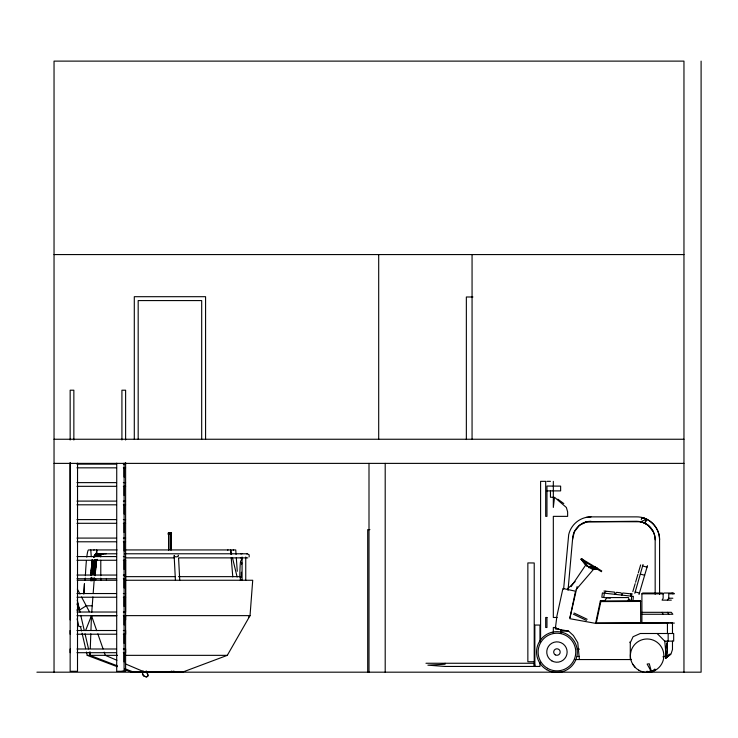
<?xml version="1.0" encoding="UTF-8"?>
<svg xmlns="http://www.w3.org/2000/svg" width="738" height="738" viewBox="0 0 738 738"><rect width="100%" height="100%" fill="white"/><g stroke="black" fill="none" stroke-linecap="round" stroke-linejoin="round"><path stroke-width="1.11" d="M70.156 463.15L70.156 671.285L77.508 671.294L77.545 463.15M116.733 463.15L116.696 671.285L124.085 671.294L124.132 463.15M125.617 560.022L125.608 612.023L123.347 612.023M241.261 577.199L241.354 572.227M84.16 593.749L84.455 583.721L83.588 593.942M170.847 535.954L170.967 532.605L168.633 532.605L168.633 549.939M90.848 580.788L90.866 578.214M90.968 580.151L91.051 577.974M91.097 580.788L91.208 577.762M91.475 580.677L91.577 577.946M91.964 580.197L92.038 578.094M117.388 665.87L90.027 655.344L90.156 651.94M90.276 648.536L90.82 633.785M90.949 630.381L91.484 615.63L116.908 615.63M92.471 580.797L92.564 578.186M93.126 578.223A32.057 2.869 -90 0 0 93.053 580.28L93.68 578.195M95.802 579.727L93.625 579.727L94.178 578.112M94.141 579.173L94.602 577.983M170.856 536.185L170.967 534.432L171.004 549.939L170.856 540.281M241.667 564.173L241.769 562.688M91.733 612.355L92.905 596.922M93.154 593.583L94.169 580.262M568.02 590.335L572.522 539.764L574.358 531.747L579.487 525.318L586.442 521.904M563.611 589.127L568.694 534.672A22.887 22.887 0 0 1 591 516.877L636.691 516.877C648.905 516.729 659.744 527.522 659.578 539.764L659.578 594.265M631.285 600.372L631.7 596.221L630.824 593.841L630.824 596.12M96.171 554.432L96.733 549.939L97.093 554.432M579.385 659.551L577.78 642.724L573.371 635.51L568.564 631.101L555.336 628.693L556.941 615.87L562.937 588.463L575.511 591.212L569.764 618.675L596.212 623.481L669.089 622.678M603.804 597.485L604.376 593.158L605.797 591.212M94.759 556.886L95.128 554.367L97.204 553.851M100.451 555.834L101.558 554.035L103.182 553.851L100.765 554.791A2.03 1.993 -90 0 0 100.737 556.886L100.451 555.834L94.482 555.834M600.833 601.581L596.212 623.084L595.695 622.854L600.335 600.972L640.519 600.787L640.704 601.442L600.833 601.581L600.335 600.972L605.381 600.99M90.958 575.188A34.206 3.063 90 0 1 92.342 560.751L92.554 559.745L92.425 561.249A33.662 3.017 -90 0 0 91.06 575.455M92.628 560.271L92.647 561.71A33.155 2.97 90 0 0 91.309 575.705M96.77 560.345L96.355 561.784A33.072 2.961 90 0 0 95.017 575.741M670.565 654.145L665.547 658.351L665.547 649.532L667.438 641.119L667.438 649.532L665.547 658.351L670.962 654.145L672.475 649.532L672.475 641.119M641.294 519.598L641.783 517.449L646.626 519.137L644.514 523.528M569.976 617.651L577.116 586.581M634.818 593.287L643.038 564.515M639.016 594.487L647.466 565.659M632.835 591.608L635.16 583.666M635.575 582.236L637.909 574.293M638.324 572.863L640.649 564.921M242.516 557.66L240.653 561.332A24.151 1.042 90 0 0 239.785 577.042M85.608 630.556L91.484 615.63L96.724 630.658M249.167 556.886L249.14 554.791L247.239 553.777L124.602 553.777M630.28 659.551L630.28 642.724L633.084 636.71L640.298 633.499L673.683 633.499L673.683 641.119L664.754 641.119L657.134 633.499M93.818 556.756L94.787 554.791L100.755 554.791M93.597 557.255L95.128 554.367L101.106 554.367M94.113 557.005L95.58 554.035L101.558 554.035M95.119 555.815L96.097 553.841L116.724 553.777M94.584 559.598L93.625 561.526A32.38 2.897 -90 0 0 92.232 574.136M95.101 559.81L94.141 561.738A32.149 2.878 90 0 0 92.767 574.265M95.654 559.81L94.695 561.821A32.057 2.869 -90 0 0 93.32 574.302M96.208 559.828L95.257 561.756A32.131 2.878 90 0 0 93.874 574.275M96.724 559.625L95.774 561.563A32.352 2.897 -90 0 0 94.381 574.164M97.167 559.303L96.023 562.171A32.647 2.924 90 0 0 94.805 573.989M124.694 669.514L131.115 671.949L183.052 671.949L227.304 655.344L250.034 615.63L252.719 580.262L124.648 580.262M604.422 601.442L606.848 597.568L628.499 597.568L629.532 601.442M640.316 521.628L644.708 523.113L646.857 519.801L642.235 517.569M571.092 586.682L585.714 565.04L593.306 569.616L576.055 589.671M667.41 600.142L668.757 598.232L668.757 593.822L674.366 593.822L673.536 593.02L663.951 593.02L663.148 593.822L641.903 593.822L641.903 623.084L674.366 623.084M588.583 567.679L595.022 567.836L595.529 567.208L589.09 567.052M96.558 560.825L94.695 561.821L92.84 560.769M665.547 658.351L669.338 654.145M248.531 617.208L250.034 615.63L124.907 615.63M641.903 593.822L642.706 593.02L662.346 593.02L663.148 593.822L663.148 598.232L662.087 600.142L671.312 600.142M567.513 588.878L575.114 581.636M647.125 672.419L651.119 670.611L649.283 663.776L647.125 664.062L651.451 671.848L655.482 670.178L654.837 669.071L651.451 671.848L647.125 672.419L647.125 671.137M582.983 523.113L586.894 521.748L640.805 521.748L646.626 519.137M169.758 671.949L171.834 671.073M171.825 671.949L173.937 671.073M662.918 656.838L667.152 655.75M246.676 553.851L247.239 553.777M585.907 517.449L591.009 516.877M586.894 521.748L636.691 521.286C646.617 521.489 655.132 529.681 655.169 539.764L655.169 594.265M592.005 568.804L597.346 568.297M592.596 569.349L596.977 569.007M592.346 569.201L596.839 568.924M102.075 553.841L106.217 553.777M629.237 600.861L640.519 600.787L640.704 623.084M54.04 254.573L683.96 254.573M472.929 296.99L466.351 296.99L466.351 439.544M54.04 439.248L683.96 439.248M54.04 463.381L683.96 463.381M76.946 464.137L116.558 464.137M123.347 464.137L125.617 464.137M76.946 467.837L116.558 467.837M123.347 467.837L125.617 467.837M546.959 481.342L550.456 481.342M76.946 482.624L116.558 482.624M123.347 482.624L125.617 482.624M76.946 486.324L116.558 486.324M123.347 486.324L125.617 486.324M546.959 490.89L560.631 490.89L560.631 486.121L546.959 486.056L546.959 516.36L545.686 516.36L545.686 481.342L540.594 481.342L540.594 640.021M553.325 497.264L550.456 497.264L550.456 490.89M76.946 501.111L116.558 501.111M123.347 501.111L125.608 501.111M76.946 504.81L116.558 504.81M123.347 504.81L125.617 504.81M76.946 519.598L116.558 519.598M123.347 519.598L125.617 519.598M76.946 523.297L116.558 523.297M123.347 523.297L125.617 523.297M369.895 529.616L367.709 529.616L367.709 672.18M171.502 534.432L168.255 534.432L168.255 532.984L171.502 532.984L171.4 534.432M76.946 538.085L116.558 538.085M123.347 538.085L125.617 538.085M76.946 541.784L116.558 541.784M123.347 541.784L125.617 541.784M117.056 549.939L88.606 549.939A70.11 4.16 -90 0 0 86.77 557.125M124.888 549.939L235.754 549.939L236.077 554.432M94.565 555.29L100.534 555.29M94.547 556.378L100.516 556.378M76.946 556.572L116.558 556.572M123.347 556.572L125.608 556.572M126.438 557.873L174.26 557.873M179.269 557.873L247.867 557.873M76.946 560.262L116.558 560.262M123.347 560.262L125.617 560.262M76.946 575.05L116.558 575.05M123.347 575.05L125.617 575.05M124.86 576.646L175.201 576.646M178.448 576.646L240.32 576.646L240.32 580.262L241.003 579.994A2.03 0.526 0.7 0 0 240.883 579.45M76.946 578.749L116.558 578.749M123.347 578.749L125.617 578.749M95.737 579.173L93.615 579.173L93.625 579.727M91.946 579.727L92.471 580.28M77.149 580.262L116.733 580.262M76.946 593.536L116.558 593.536M123.347 593.536L125.617 593.536M76.946 597.236L116.558 597.236M123.347 597.236L125.617 597.236M668.757 598.232L672.862 598.232M92.232 605.806L86.245 605.806L79.52 610.031L76.687 610.031M76.946 612.023L116.558 612.023M641.903 612.319L671.312 612.319L672.862 614.265L641.903 614.265M76.946 615.723L116.558 615.723M123.347 615.723L125.617 615.723M123.772 615.833L125.617 615.833L125.608 671.285L121.918 671.285M557.172 617.475L553.325 617.475L553.325 516.36L567.633 516.36L567.633 511.904L566.36 507.476L554.515 497.264L553.325 507.449L553.325 481.342M670.75 622.678L672.475 622.678L672.475 633.499M640.519 623.01L595.695 622.854M81.115 626.516L78.892 626.516L77.112 618.859M556.212 627.494L553.325 627.494L553.325 633.186M555.336 628.693L558.694 628.693M76.946 630.51L116.558 630.51M123.347 630.51L125.617 630.51L125.608 634.21L123.347 634.21M560.926 629.496L560.926 631.101L568.564 631.101M76.946 634.21L116.558 634.21M76.946 648.997L116.558 648.997M123.347 648.997L125.617 648.997L125.617 652.696L123.347 652.696M577.227 649.136L579.505 649.136M76.946 652.696L116.558 652.696M86.429 652.014L87.204 655.344L117.49 655.344M125.884 655.344L227.304 655.344M577.227 656.451L579.505 656.451M575.04 659.551L631.193 659.551M534.22 661.737L527.855 661.737L527.855 562.928L534.22 562.974L534.22 661.737L534.856 666.442L539.958 666.442L539.958 662.309M425.974 663.259L533.906 663.259L533.906 666.442L445.079 666.442L427.883 665.169L445.079 664.218L445.079 663.259M36.9 672.18L701.1 672.18L701.1 61.116M146.281 676.783C149.233 676.829 147.286 673.185 146.428 671.875M588.813 566.885L595.225 567.024L597.706 568.518M146.142 676.774C149.971 677.253 146.963 672.53 146.207 670.916M603.961 591.018L614.597 592.144L615.188 594.358L633.379 596.396L632.973 600.557L627.983 600.031M632.383 594.007L622.807 593.001L621.839 595.123L621.092 592.826L616.507 592.337L615.188 594.358L602.402 592.946L601.821 597.282L610.335 598.177M145.423 676.589L146.373 676.866M642.604 565.981L647.032 567.135M640.307 574.081L644.652 575.262M635.224 591.885L639.431 593.084M144.537 676.257L145.654 676.691M87.204 655.344L117.194 666.682M124.759 668.711L133.181 671.949M116.918 660.279L105.322 655.344L104.196 652.124M125.359 663.868L144.344 671.949M143.652 675.879L144.768 676.349M574.081 613.038L587.153 619.265M573.352 614.182L586.415 620.409M581.341 558.657L601.802 570.981M580.64 559.173L601.479 571.719M644.708 523.113L648.213 525.318L653.342 531.747M143.882 675.971L142.425 674.218L142.711 671.737A13.432 13.293 -48.9 0 1 142.978 671.082M557.817 499.174L563.814 503.574M178.089 555.188L178.347 555.428A1.402 0.849 -3 0 1 178.264 556.231L177.046 556.793A2.684 1.624 -3 0 1 175.395 556.784L174.279 556.221A1.402 0.849 -3 0 1 174.352 555.419M672.078 593.02L672.862 593.822M143.375 675.611L142.6 673.96L142.941 671.829A13.432 13.293 -48.9 0 1 143.209 671.174M581.433 559.644L586.009 565.216M581.286 559.561L586.581 566.055M632.641 664.062L635.298 667.521M629.791 642.06L630.28 642.724M667.41 612.319L668.757 614.265M662.087 612.319L663.148 614.265M77.333 589.099L79.953 594.016M81.521 596.959L89.39 611.701M76.927 603.933L79.52 610.031L77.407 602.411M97.84 633.877L103.071 648.905M231.64 554.266L230.588 549.939L230.957 554.432M232.415 557.513L237.119 577.005M77.213 600.105L80.018 612.189M80.765 615.427L84.27 630.529M85.027 633.767L88.523 648.868M89.28 652.106L90.027 655.344M80.516 626.516L81.54 630.953M82.056 633.167L85.663 648.693M664.754 641.119L665.547 649.532M231.225 557.799L232.774 576.885M236.308 557.799L237.267 571.277M90.783 549.939L91.263 556.673M91.503 560.041L91.899 565.659M178.578 557.928L179.74 580.262M174.159 555.954L175.413 580.262M683.96 672.18L683.96 61.116L54.04 61.116L54.04 672.18M668.158 633.499L668.158 641.119M667.438 622.678L667.438 633.499M667.152 643.49L667.152 654.634M560.926 631.101L560.926 633.305M539.958 641.986L539.958 625.058L534.856 625.058L534.856 666.442M472.062 254.573L472.062 439.248M385.199 463.381L385.199 672.18M378.695 254.573L378.695 439.248M369 463.381L369 672.18M245.745 557.005L245.745 580.262M242.073 557.005L242.073 580.262M205.579 439.248L205.579 296.694L134.298 296.694L134.298 439.248M201.686 439.248L201.686 300.578L138.181 300.578L138.181 439.248M170.967 532.605L171.004 549.939M168.836 534.118L168.836 549.939M168.421 532.984L168.421 534.432M125.617 439.996L125.617 390.199L121.918 390.199L121.918 439.996M125.617 462.56L125.617 619.902M124.132 467.837L124.132 477.08M124.132 486.324L124.132 495.567M124.132 504.81L124.132 514.054M124.132 523.297L124.132 532.541M124.132 541.784L124.132 551.018M124.132 560.262L124.132 569.505M124.132 578.749L124.132 587.992M124.132 597.236L124.132 606.479M124.132 615.723L124.132 624.966M124.132 634.21L124.132 643.453M124.132 652.696L124.132 661.931M106.457 578.454L106.457 580.262M100.783 560.271L100.783 575.815M100.783 578.038L100.783 580.262M73.855 439.996L73.855 390.199L70.156 390.199L70.156 439.996M70.156 462.56L70.165 619.902M70.156 630.51L70.156 634.21M70.156 648.997L70.156 652.696M85.184 580.262A70.11 4.16 -90 0 1 85.285 577.965M85.387 575.741A70.11 4.16 -90 0 1 86.383 560.806M227.691 550.161A70.11 4.16 -90 0 1 228.024 549.939M233.245 550.161A70.11 4.16 -90 0 1 233.577 549.939M93.827 550.161A70.11 4.16 -90 0 1 94.16 549.939M240.8 553.851A2.232 2.223 42.9 0 1 241.926 553.841M241.999 557.873A2.232 2.223 42.9 0 1 240.357 557.688M95.248 575.243A34.114 3.053 90 0 1 96.438 561.922M95.202 575.502A33.57 3.007 90 0 1 96.374 562.393M95.137 574.976A34.658 3.1 -90 0 1 95.516 569.035M95.663 567.264A34.658 3.1 -90 0 1 96.161 562.697M91.623 572.347A35.673 3.192 -90 0 1 91.89 568.371M92.379 563.269A35.673 3.192 -90 0 1 92.564 561.839M91.3 572.577A35.249 3.155 -90 0 1 91.881 565.16M92.047 563.611A35.249 3.155 -90 0 1 92.619 559.81M91.005 574.93A34.751 3.109 90 0 1 91.115 572.845M91.244 570.861A34.751 3.109 90 0 1 92.407 560.262M91.77 573.952A32.74 2.934 -90 0 1 93.182 561.194M94.898 574.727A35.166 3.146 90 0 1 95.137 570.612M95.589 565.225A35.166 3.146 90 0 1 95.755 563.684M641.783 517.449A22.887 22.887 0 0 1 659.578 539.764M640.805 521.748A18.478 18.478 0 0 1 655.169 539.764M572.522 539.764A18.478 18.478 0 0 1 591.009 521.286M546.959 617.475L545.686 617.475L545.686 627.494L546.959 627.494L546.959 617.475M581.931 559.017L587.752 566.24L581.931 559.017M546.747 669.698A20.387 20.387 0 0 0 577.337 652.041A20.387 20.387 0 0 0 546.747 634.385A20.387 20.387 0 0 0 546.747 669.698M547.531 668.342A18.819 18.819 0 0 0 575.769 652.041A18.819 18.819 0 0 0 547.531 635.741A18.819 18.819 0 0 0 547.531 668.342M551.849 660.87A10.194 10.194 0 0 0 567.135 652.041A10.194 10.194 0 0 0 551.849 643.213A10.194 10.194 0 0 0 551.849 660.87M555.317 654.864A3.256 3.256 0 0 0 560.197 652.041A3.256 3.256 0 0 0 555.317 649.219A3.256 3.256 0 0 0 555.317 654.864M638.757 670.178A16.716 16.716 0 0 0 663.84 655.704A16.716 16.716 0 0 0 638.757 641.221A16.716 16.716 0 0 0 638.757 670.178"/></g></svg>
